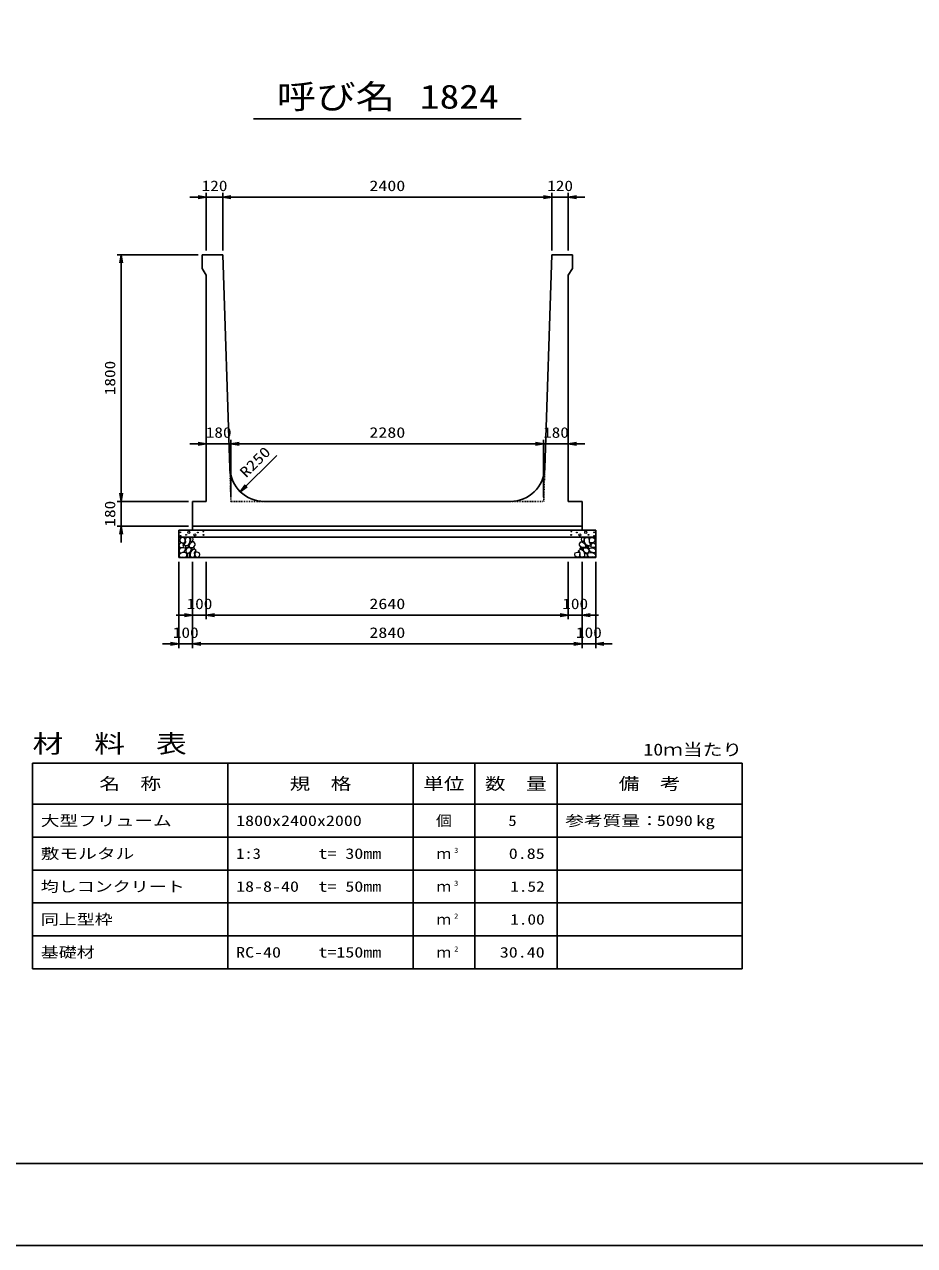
# Model space of a CAD drawing. Units: millimetres at full size. Extents: x 0 to 25230, y 0 to 17820.
# Drawn here: x 8469 to 14960, y 0 to 8910 of the extents above; entities that cross this region are included whole.
import ezdxf
from ezdxf.enums import TextEntityAlignment as Align

# ---------------------------------------------------------------- set-up
doc = ezdxf.new("R2010")
doc.units = ezdxf.units.MM
doc.linetypes.add('DASHED_SPACED', pattern=[12, 6, -6])
for name, color, linetype, lineweight in [('0_2', 7, 'Continuous', 25), ('D-DCR-HCHn', 4, 'Continuous', 9), ('D-MTR-FRAM', 7, 'Continuous', 25), ('D-MTR-LINE', 7, 'Continuous', 25), ('D-STR-DIM', 7, 'Continuous', 25), ('D-STR-STRn', 1, 'Continuous', 25), ('D-TTL', 2, 'Continuous', 25), ('D-TTL-TXT', 7, 'Continuous', 25)]:
    doc.layers.add(name, color=color, linetype=linetype, lineweight=lineweight)
doc.layers.add('D-MTR', color=7, linetype='Continuous')
doc.layers.add('D-MTR-TXT', color=7, linetype='Continuous')
doc.styles.add('ＭＳ ゴシック', font='')
doc.styles.get('ＭＳ ゴシック').set_extended_font_data('MS Gothic')

# ---------------------------------------------------------------- blocks, each defined once
blk = doc.blocks.new('open_arrow')
at = {"color": 0, "linetype": 'Continuous', "lineweight": -2}
blk.add_lwpolyline([(7.5, 1.25), (0, 0), (7.5, -1.25)], dxfattribs=at)

msp = doc.modelspace()

# ---------------------------------------------------------------- linework, layer by layer
at = {"layer": '0_2'}
for p, q in [((9695, 4990), (9695, 4570)), ((9795, 4990), (9795, 4570)), ((9795, 4990), (9795, 4570)), ((12435, 4990), (12435, 4570)), ((9575, 4600), (9915, 4600)), ((9795, 4600), (12435, 4600))]:
    msp.add_line(p, q, dxfattribs=at)
at = {"layer": 'D-DCR-HCHn'}
for points in [[(9600.46, 5120.356), (9595.26, 5104.753), (9602.194, 5094.352), (9619.53, 5092.618), (9631.366, 5097.699), (9626.464, 5109.954), (9629.932, 5116.889), (9622.997, 5123.823), (9612.596, 5127.29)], [(9633.366, 5062.757), (9646.208, 5082.019), (9644.603, 5086.834), (9626.946, 5091.65), (9610.894, 5090.045), (9599.658, 5080.414), (9598.052, 5069.177), (9599.658, 5057.941), (9612.499, 5054.731)], [(9633.399, 5163.696), (9617.796, 5167.163), (9603.928, 5160.228), (9602.194, 5144.626), (9605.661, 5132.491), (9622.997, 5127.29), (9635.132, 5127.29), (9640.333, 5135.958), (9640.333, 5155.028)], [(9647.267, 5165.429), (9642.067, 5149.827), (9643.8, 5132.491), (9631.665, 5113.421), (9647.267, 5104.753), (9664.603, 5113.421), (9675.005, 5127.29), (9678.472, 5149.827), (9675.005, 5161.962), (9664.603, 5167.163)], [(9650.735, 5104.753), (9642.067, 5097.819), (9645.534, 5092.618), (9657.669, 5092.618), (9662.87, 5094.352), (9666.337, 5101.286), (9661.136, 5106.487)], [(9678.311, 5062.757), (9686.337, 5082.019), (9679.916, 5090.045), (9660.654, 5090.045), (9652.628, 5086.834), (9644.603, 5075.598), (9644.603, 5065.967), (9652.628, 5053.125), (9662.259, 5051.52)], [(9676.739, 5123.823), (9668.071, 5103.02), (9675.005, 5094.352), (9695.808, 5094.352), (9704.476, 5097.819), (9713.144, 5109.954), (9713.144, 5120.356), (9704.476, 5134.224), (9694.074, 5135.958)], [(9705.599, 5024.232), (9710.415, 5038.679), (9708.81, 5054.731), (9720.046, 5072.388), (9705.599, 5080.414), (9689.548, 5072.388), (9679.916, 5059.546), (9676.706, 5038.679), (9679.916, 5027.443), (9689.548, 5022.627)], [(9680.206, 5161.962), (9680.206, 5141.159), (9688.874, 5135.958), (9697.542, 5141.159), (9699.275, 5153.294), (9697.542, 5163.696), (9685.407, 5167.163)], [(9702.389, 5080.414), (9710.415, 5086.834), (9707.204, 5091.65), (9695.968, 5091.65), (9691.153, 5090.045), (9687.942, 5083.624), (9692.758, 5078.808)], [(12524.401, 5024.232), (12519.585, 5038.679), (12521.19, 5054.731), (12509.954, 5072.388), (12524.401, 5080.414), (12540.452, 5072.388), (12550.084, 5059.546), (12553.294, 5038.679), (12550.084, 5027.443), (12540.452, 5022.627)], [(12553.261, 5123.823), (12561.929, 5103.02), (12554.995, 5094.352), (12534.192, 5094.352), (12525.524, 5097.819), (12516.856, 5109.954), (12516.856, 5120.356), (12525.524, 5134.224), (12535.926, 5135.958)], [(12527.611, 5080.414), (12519.585, 5086.834), (12522.796, 5091.65), (12534.032, 5091.65), (12538.847, 5090.045), (12542.058, 5083.624), (12537.242, 5078.808)], [(12549.794, 5161.962), (12549.794, 5141.159), (12541.126, 5135.958), (12532.458, 5141.159), (12530.725, 5153.294), (12532.458, 5163.696), (12544.593, 5167.163)], [(12551.689, 5062.757), (12543.663, 5082.019), (12550.084, 5090.045), (12569.346, 5090.045), (12577.372, 5086.834), (12585.397, 5075.598), (12585.397, 5065.967), (12577.372, 5053.125), (12567.741, 5051.52)], [(12582.733, 5165.429), (12587.933, 5149.827), (12586.2, 5132.491), (12598.335, 5113.421), (12582.733, 5104.753), (12565.397, 5113.421), (12554.995, 5127.29), (12551.528, 5149.827), (12554.995, 5161.962), (12565.397, 5167.163)], [(12579.265, 5104.753), (12587.933, 5097.819), (12584.466, 5092.618), (12572.331, 5092.618), (12567.13, 5094.352), (12563.663, 5101.286), (12568.864, 5106.487)], [(12596.634, 5062.757), (12583.792, 5082.019), (12585.397, 5086.834), (12603.054, 5091.65), (12619.106, 5090.045), (12630.342, 5080.414), (12631.948, 5069.177), (12630.342, 5057.941), (12617.501, 5054.731)], [(12596.601, 5163.696), (12612.204, 5167.163), (12626.072, 5160.228), (12627.806, 5144.626), (12624.339, 5132.491), (12607.003, 5127.29), (12594.868, 5127.29), (12589.667, 5135.958), (12589.667, 5155.028)], [(12629.54, 5120.356), (12634.74, 5104.753), (12627.806, 5094.352), (12610.47, 5092.618), (12598.634, 5097.699), (12603.536, 5109.954), (12600.068, 5116.889), (12607.003, 5123.823), (12617.404, 5127.29)], [(9639.787, 5022.627), (9651.023, 5027.443), (9654.234, 5043.494), (9647.813, 5054.731), (9636.577, 5057.941), (9622.13, 5056.336), (9606.078, 5049.915), (9598.052, 5040.284), (9598.052, 5029.048), (9602.868, 5022.627), (9622.13, 5024.232)], [(9675.101, 5027.443), (9675.101, 5046.705), (9667.075, 5051.52), (9659.049, 5046.705), (9657.444, 5035.469), (9659.049, 5025.837), (9670.285, 5022.627)], [(9718.441, 5025.837), (9732.887, 5022.627), (9745.729, 5029.048), (9747.334, 5043.494), (9744.124, 5054.731), (9728.072, 5059.546), (9716.836, 5059.546), (9712.02, 5051.52), (9712.02, 5033.863)], [(12511.559, 5025.837), (12497.113, 5022.627), (12484.271, 5029.048), (12482.666, 5043.494), (12485.876, 5054.731), (12501.928, 5059.546), (12513.164, 5059.546), (12517.98, 5051.52), (12517.98, 5033.863)], [(12554.899, 5027.443), (12554.899, 5046.705), (12562.925, 5051.52), (12570.951, 5046.705), (12572.556, 5035.469), (12570.951, 5025.837), (12559.715, 5022.627)], [(12590.213, 5022.627), (12578.977, 5027.443), (12575.766, 5043.494), (12582.187, 5054.731), (12593.423, 5057.941), (12607.87, 5056.336), (12623.922, 5049.915), (12631.948, 5040.284), (12631.948, 5029.048), (12627.132, 5022.627), (12607.87, 5024.232)]]:
    msp.add_lwpolyline(points, close=True, dxfattribs=at)
for centre, radius in [((9605.727, 5203.955), 3), ((9606.869, 5178.91), 3), ((9647.292, 5185.752), 3), ((9668.336, 5203.955), 7.5), ((9711.664, 5184.961), 7.5), ((9732.708, 5203.164), 3), ((9773.131, 5210.006), 3), ((9774.273, 5184.961), 3), ((12455.727, 5184.961), 3), ((12456.869, 5210.006), 3), ((12497.292, 5203.164), 3), ((12518.336, 5184.961), 7.5), ((12561.664, 5203.955), 7.5), ((12582.708, 5185.752), 3), ((12623.131, 5178.91), 3), ((12624.273, 5203.955), 3)]:
    msp.add_circle(centre, radius, dxfattribs=at)
at = {"layer": 'D-MTR-FRAM'}
for p, q in [((8527.5, 3520), (13702.5, 3520)), ((8527.5, 3520), (8527.5, 2020)), ((13702.5, 3520), (13702.5, 2020)), ((8527.5, 2020), (13702.5, 2020))]:
    msp.add_line(p, q, dxfattribs=at)
at = {"layer": 'D-MTR-LINE'}
for p, q in [((9952.5, 3520), (9952.5, 2020)), ((11302.5, 3520), (11302.5, 2020)), ((11752.5, 3520), (11752.5, 2020)), ((12352.5, 3520), (12352.5, 2020)), ((8527.5, 3220), (13702.5, 3220)), ((8527.5, 2980), (13702.5, 2980)), ((8527.5, 2740), (13702.5, 2740)), ((8527.5, 2500), (13702.5, 2500)), ((8527.5, 2260), (13702.5, 2260))]:
    msp.add_line(p, q, dxfattribs=at)
at = {"layer": 'D-STR-DIM'}
for p, q in [((9795, 7260), (9795, 7680)), ((9915, 7260), (9915, 7680)), ((9915, 7260), (9915, 7680)), ((12315, 7260), (12315, 7680)), ((12315, 7260), (12315, 7680)), ((12435, 7260), (12435, 7680)), ((9675, 7650), (10035, 7650)), ((9915, 7650), (12315, 7650)), ((12195, 7650), (12555, 7650)), ((9735, 7230), (9145, 7230)), ((9175, 7230), (9175, 5430)), ((9675, 5850), (10095, 5850)), ((9975, 5460), (9975, 5880)), ((9975, 5460), (9975, 5880)), ((9975, 5850), (12255, 5850)), ((12135, 5850), (12555, 5850)), ((12255, 5460), (12255, 5880)), ((12255, 5460), (12255, 5880)), ((10042.998, 5500.303), (10308.163, 5765.468)), ((9175, 5550), (9175, 5130)), ((9665, 5430), (9145, 5430)), ((9665, 5430), (9145, 5430)), ((9665, 5250), (9145, 5250)), ((9595, 4990), (9595, 4360)), ((9695, 4990), (9695, 4360)), ((9695, 4990), (9695, 4360)), ((12435, 4990), (12435, 4570)), ((12535, 4990), (12535, 4360)), ((12535, 4990), (12535, 4360)), ((12535, 4990), (12535, 4570)), ((12635, 4990), (12635, 4360)), ((12315, 4600), (12655, 4600)), ((9815, 4390), (9475, 4390)), ((9695, 4390), (12535, 4390)), ((12755, 4390), (12415, 4390))]:
    msp.add_line(p, q, dxfattribs=at)
at = {"layer": 'D-STR-STRn'}
for p, q in [((9765, 7230), (9915, 7230)), ((9765, 7130), (9765, 7230)), ((9915, 7230), (9966.944, 5671.671)), ((12315, 7230), (12263.056, 5671.671)), ((12465, 7230), (12315, 7230)), ((12465, 7130), (12465, 7230)), ((9765, 7130), (9795, 7080)), ((12465, 7130), (12435, 7080)), ((9795, 5430), (9795, 7080)), ((12435, 5430), (12435, 7080)), ((9695, 5430), (9695, 5250)), ((9695, 5430), (9795, 5430)), ((10216.806, 5430), (12013.194, 5430)), ((12435, 5430), (12535, 5430)), ((12535, 5430), (12535, 5250)), ((9595, 5020), (9595, 5220)), ((9595, 5220), (12635, 5220)), ((9595, 5170), (12635, 5170)), ((9695, 5250), (12535, 5250)), ((9695, 5250), (9695, 5220)), ((12535, 5250), (12535, 5220)), ((12635, 5020), (12635, 5220)), ((9595, 5020), (12635, 5020))]:
    msp.add_line(p, q, dxfattribs=at)
at = {"layer": 'D-STR-STRn', "color": 2, "linetype": 'DASHED_SPACED'}
for p, q in [((9966.944, 5671.671), (9975, 5430)), ((12255, 5430), (12263.056, 5671.671)), ((9975, 5430), (10216.806, 5430)), ((12013.194, 5430), (12255, 5430))]:
    msp.add_line(p, q, dxfattribs=at)
at = {"layer": 'D-STR-STRn'}
for centre, start, end in [((10216.806, 5680), 181.90915, 270), ((12013.194, 5680), 270, 358.09085)]:
    msp.add_arc(centre, 250, start, end, dxfattribs=at)
at = {"layer": 'D-TTL'}
for points in [[(0, 0), (25230, 0), (25230, 17820), (0, 17820)], [(600, 600), (24630, 600), (24630, 17220), (600, 17220)]]:
    msp.add_lwpolyline(points, close=True, dxfattribs=at)
at = {"layer": 'D-TTL-TXT'}
msp.add_line((10140, 8220), (12090, 8220), dxfattribs=at)

# ---------------------------------------------------------------- block references
at = {"layer": '0_2', "xscale": 8, "yscale": 8, "rotation": 180}
for p in [(9695, 4600), (12435, 4600)]:
    msp.add_blockref('open_arrow', p, dxfattribs=at)
at = {"layer": '0_2', "xscale": 8, "yscale": 8}
msp.add_blockref('open_arrow', (9795, 4600), dxfattribs=at)
msp.add_blockref('open_arrow', (9795, 4600), dxfattribs=at)
at = {"layer": 'D-STR-DIM', "xscale": 8, "yscale": 8}
for p, rotation in [((9795, 7650), 180), ((12315, 7650), 180), ((12315, 7650), 180), ((9175, 7230), 270), ((9795, 5850), 180), ((12255, 5850), 180), ((12255, 5850), 180), ((10042.998, 5500.303), 45), ((9175, 5430), 90), ((9175, 5430), 90), ((9175, 5250), 270), ((12435, 4600), 180), ((9595, 4390), 180), ((12535, 4390), 180), ((12535, 4390), 180)]:
    msp.add_blockref('open_arrow', p, dxfattribs=dict(at, rotation=rotation))
for p in [(9915, 7650), (9915, 7650), (12435, 7650), (9975, 5850), (9975, 5850), (12435, 5850), (12535, 4600), (9695, 4390), (9695, 4390), (12635, 4390)]:
    msp.add_blockref('open_arrow', p, dxfattribs=at)

# ---------------------------------------------------------------- texts
at = {"layer": '0_2', "style": 'ＭＳ ゴシック'}
for s, width, p in [('100', 1.2, (9745, 4682.5)), ('2640', 1.25, (11115, 4682.5))]:
    msp.add_text(s, height=76.98, dxfattribs=dict(at, width=width)).set_placement(p, align=Align.MIDDLE_CENTER)
at = {"layer": 'D-MTR', "style": 'ＭＳ ゴシック', "width": 1.25}
msp.add_text('材\u3000料\u3000表', height=132, dxfattribs=at).set_placement((8527.5, 3556), align=Align.BOTTOM_LEFT)
at = {"layer": 'D-MTR', "style": 'ＭＳ ゴシック', "width": 1.2}
msp.add_text('10ｍ当たり', height=87.98, dxfattribs=at).set_placement((13702.5, 3549), align=Align.BOTTOM_RIGHT)
at = {"layer": 'D-MTR-TXT', "style": 'ＭＳ ゴシック'}
for s, height, width, p in [('名\u3000称', 87.98, 1.25, (9240, 3370)), ('規\u3000格', 87.98, 1.25, (10627.5, 3370)), ('単位', 87.98, 1.25, (11527.5, 3370)), ('数\u3000量', 87.98, 1.25, (12052.5, 3370)), ('備\u3000考', 87.98, 1.25, (13027.5, 3370)), ('個', 76.98, 1.1, (11527.5, 3100))]:
    msp.add_text(s, height=height, dxfattribs=dict(at, width=width)).set_placement(p, align=Align.MIDDLE_CENTER)
for s, width, p in [('大型フリューム', 1.3, (8587.5, 3100)), ('1800x2400x2000', 1.25, (10012.5, 3100)), ('参考質量：    kg', 1.3, (12412.5, 3100)), ('敷モルタル', 1.3, (8587.5, 2860)), ('1:3', 1.15, (10012.5, 2860)), ('t= 30mm', 1.25, (10612.5, 2860)), ('均しコンクリート', 1.25, (8587.5, 2620)), ('18-8-40', 1.25, (10012.5, 2620)), ('t= 50mm', 1.25, (10612.5, 2620)), ('同上型枠', 1.25, (8587.5, 2380)), ('基礎材', 1.25, (8587.5, 2140)), ('RC-40', 1.25, (10012.5, 2140)), ('t=150mm', 1.25, (10612.5, 2140))]:
    msp.add_text(s, height=76.98, dxfattribs=dict(at, width=width)).set_placement(p, align=Align.MIDDLE_LEFT)
for s, width, p in [('5', 1.15, (12057.83, 3100)), ('5090', 1.25, (13342.5, 3100)), ('0.85', 1.25, (12262.5, 2860)), ('1.52', 1.2, (12262.5, 2620)), ('1.00', 1.2, (12262.5, 2380)), ('30.40', 1.25, (12262.5, 2140))]:
    msp.add_text(s, height=76.98, dxfattribs=dict(at, width=width)).set_placement(p, align=Align.MIDDLE_RIGHT)
for p in [(11527.5, 2860), (11527.5, 2620), (11527.5, 2380), (11527.5, 2140)]:
    msp.add_text('ｍ', height=76.98, dxfattribs=at).set_placement(p, align=Align.MIDDLE_CENTER)
at = {"layer": 'D-MTR-TXT', "style": 'ＭＳ ゴシック', "width": 1.15}
for s, p in [('3', (11602.5, 2853)), ('3', (11602.5, 2613)), ('2', (11602.5, 2373)), ('2', (11602.5, 2133))]:
    msp.add_text(s, height=38.49, dxfattribs=at).set_placement(p, align=Align.BOTTOM_LEFT)
at = {"layer": 'D-STR-DIM', "style": 'ＭＳ ゴシック'}
for s, width, p in [('120', 1.2, (9855, 7732.5)), ('2400', 1.25, (11115, 7732.5)), ('120', 1.2, (12375, 7732.5)), ('180', 1.2, (9885, 5932.5)), ('2280', 1.25, (11115, 5932.5)), ('180', 1.2, (12345, 5932.5)), ('100', 1.2, (12485, 4682.5)), ('100', 1.2, (9645, 4472.5)), ('2840', 1.25, (11115, 4472.5)), ('100', 1.2, (12585, 4472.5))]:
    msp.add_text(s, height=76.98, dxfattribs=dict(at, width=width)).set_placement(p, align=Align.MIDDLE_CENTER)
at = {"layer": 'D-STR-DIM', "style": 'ＭＳ ゴシック', "width": 1.2}
for s, p in [('1800', (9092.5, 6330)), ('180', (9092.5, 5340))]:
    msp.add_text(s, height=76.98, rotation=90, dxfattribs=at).set_placement(p, align=Align.MIDDLE_CENTER)
at = {"layer": 'D-STR-DIM', "style": 'ＭＳ ゴシック', "width": 1.25}
msp.add_text('R250', height=76.98, rotation=45, dxfattribs=at).set_placement((10101.408, 5581.34), align=Align.BOTTOM_LEFT)
at = {"layer": 'D-TTL-TXT', "style": 'ＭＳ ゴシック', "width": 1.2}
for s, p in [('呼び名', (10740, 8242.5)), ('1824', (11640, 8242.5))]:
    msp.add_text(s, height=176, dxfattribs=at).set_placement(p, align=Align.BOTTOM_CENTER)

doc.saveas('drawing.dxf')
